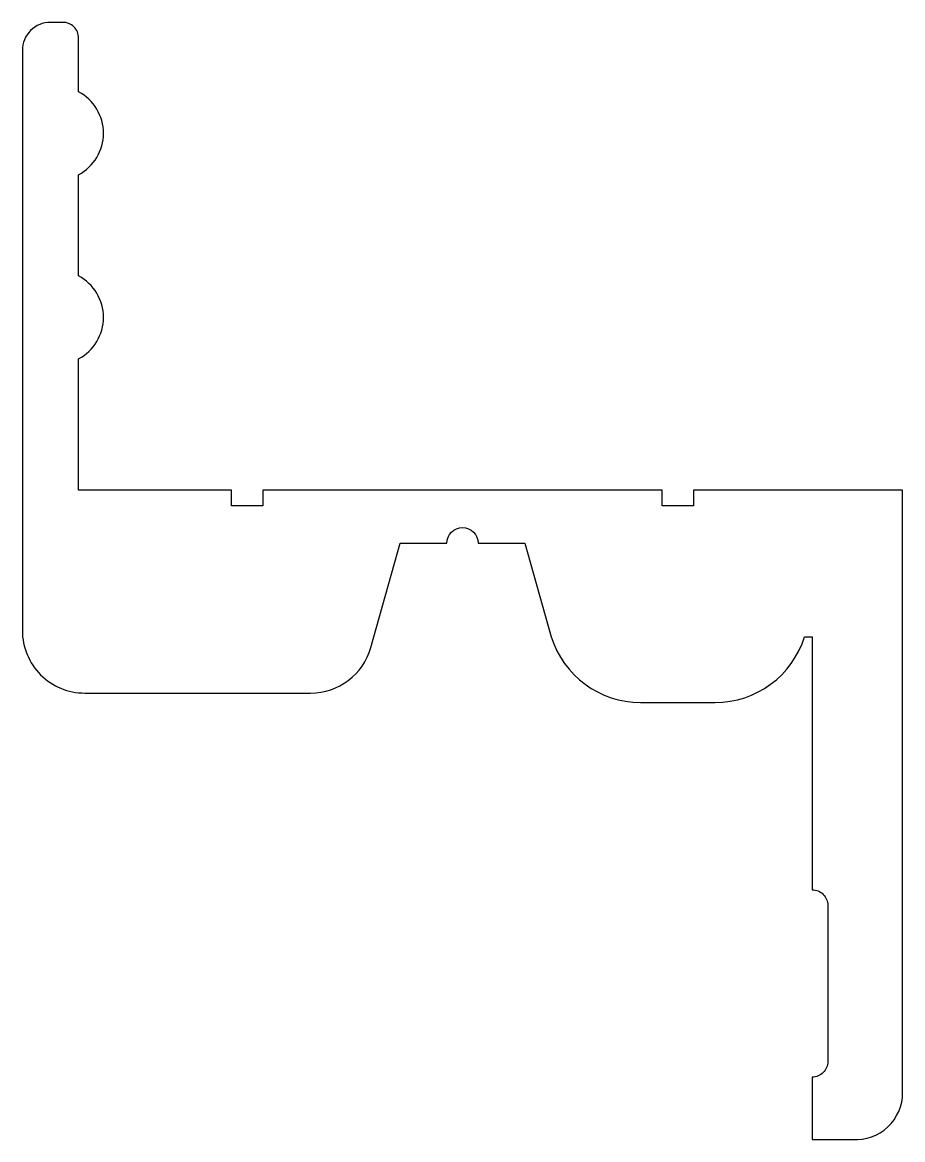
# Model space of a CAD drawing. Extents: x 159.2 to 187.4, y 211.2 to 247.
import ezdxf

# ---------------------------------------------------------------- set-up
doc = ezdxf.new("R2010")
doc.units = 0
doc.layers.get('0').update_dxf_attribs({"linetype": 'CONTINUOUS'})

msp = doc.modelspace()

# ---------------------------------------------------------------- linework, layer by layer
msp.add_lwpolyline([(171.287, 230.271), (172.787, 230.271, -1), (173.787, 230.271), (175.287, 230.271), (176.129, 227.276, 0.328039), (178.992, 225.171), (181.381, 225.171, 0.328039), (184.245, 227.276), (184.487, 227.276), (184.487, 219.171, -0.414214), (184.987, 218.671), (184.987, 213.671, -0.414214), (184.487, 213.171), (184.487, 211.171), (185.787, 211.171, 0.432397), (187.387, 212.671), (187.387, 231.971), (180.687, 231.971), (180.687, 231.471), (179.687, 231.471), (179.687, 231.971), (166.887, 231.971), (166.887, 231.471), (165.887, 231.471), (165.887, 231.971), (160.987, 231.971), (160.987, 236.178, 0.603023), (160.987, 238.831), (160.987, 242.074, 0.603023), (160.987, 244.727), (160.987, 246.454, 0.414214), (160.487, 246.954), (160.087, 246.954, 0.414214), (159.187, 246.054), (159.187, 227.471, 0.414214), (161.187, 225.471), (168.422, 225.471, 0.336023), (170.347, 226.929)], format="xyb", close=True)

doc.saveas('drawing.dxf')
